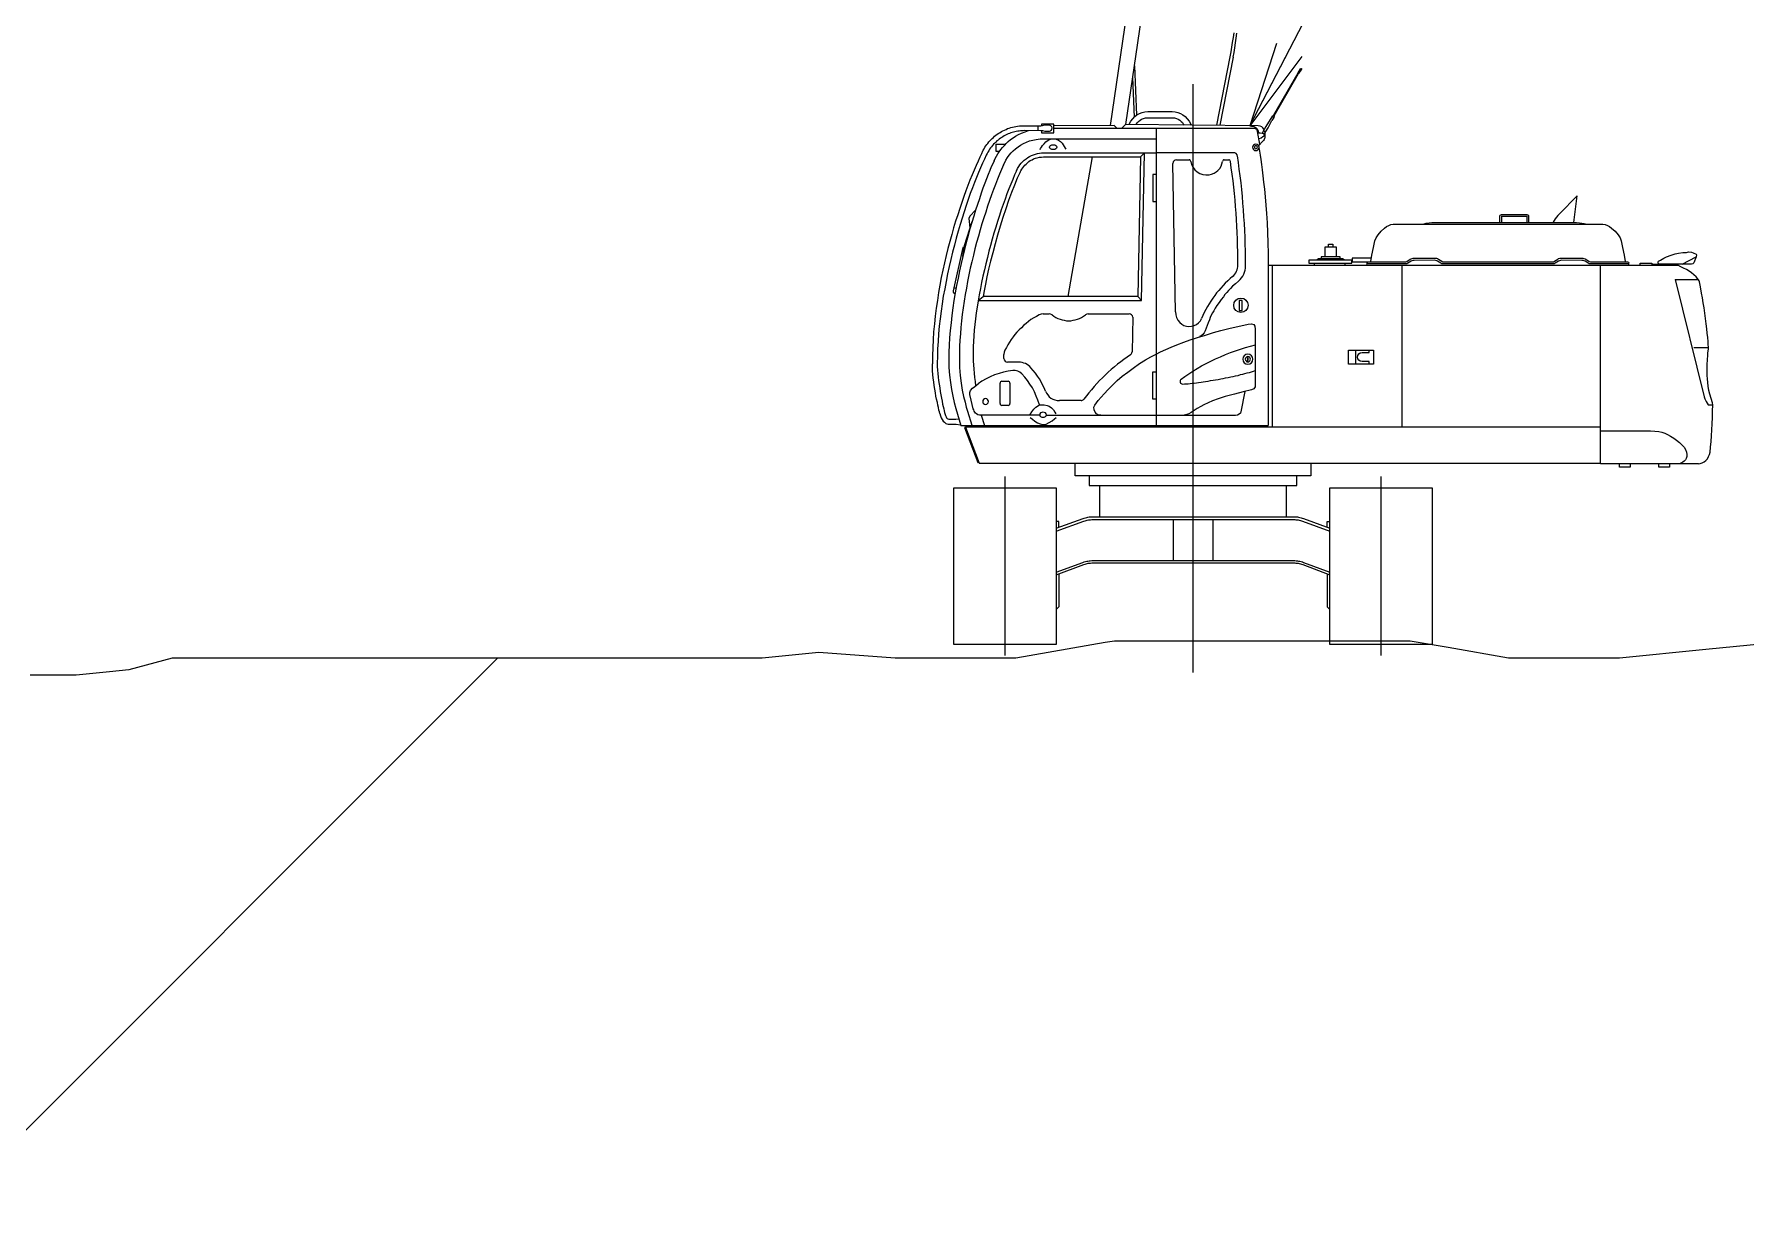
# Model space of a CAD drawing. Header units: millimetres. Extents: x -2078669 to -1085629, y -5987148 to 310365.
# Drawn here: x -1606432 to -1581395, y -384400 to -367270 of the extents above; entities that cross this region are included whole.
import ezdxf

# ---------------------------------------------------------------- set-up
doc = ezdxf.new("R2010")
doc.units = ezdxf.units.MM
doc.header["$LTSCALE"] = 500
for name, color, linetype, lineweight in [('D-BGD', 7, 'Continuous', 13), ('D-BYP-STR8', 5, 'Continuous', 25), ('D-BYP-STRA', 1, 'Continuous', 25), ('D-BYP-STRB', 5, 'Continuous', 25)]:
    doc.layers.add(name, color=color, linetype=linetype, lineweight=lineweight)
doc.styles.add('MS ゴシック', font='MS Gothic.ttf')
doc.dimstyles.new('DIM-500-F', dxfattribs={"dimscale": 500, "dimtxt": 3.5, "dimasz": 2.5, "dimexe": 0, "dimexo": 2, "dimgap": 0.8, "dimtad": 1, "dimdec": 0, "dimzin": 0, "dimdsep": 46, "dimtxsty": 'MS ゴシック', "dimblk": 'OPEN', "dimcen": 0.1, "dimclrd": 256, "dimclre": 256, "dimclrt": 256, "dimaunit": 1, "dimadec": 4, "dimazin": 0, "dimtfac": 1, "dimtdec": 0, "dimtmove": 2, "dimatfit": 3, "dimldrblk": 'OPEN', "dimfxl": 1, "dimtolj": 1, "dimtzin": 0, "dimlwd": -1, "dimlwe": -1, "dimarcsym": 2})

# ---------------------------------------------------------------- blocks, each defined once
blk = doc.blocks.new('A$Cfbd0cdc3')
at = {"layer": 'D-BYP-STRB'}
for p, q in [((10101, 10441), (10112, 10152)), ((10582, 10093), (10661, 10494)), ((10678, 10491), (10599, 10093)), ((10100, 10141), (10091, 10372)), ((10444, 6890), (10444, 10334)), ((11057, 10398), (10913, 10151)), ((10917, 10149), (11060, 10396)), ((10895, 10126), (10869, 10085)), ((10882, 10078), (10904, 10120)), ((10906, 10145), (10895, 10126)), ((10915, 10139), (10904, 10120)), ((9537, 10061), (9537, 10090)), ((9628, 10076), (10785, 10076)), ((10228, 10075), (10228, 9804)), ((10834, 9982), (10820, 10057)), ((10869, 10085), (10847, 10047)), ((10856, 10062), (10868, 10055)), ((10860, 10040), (10882, 10078)), ((9712, 9091), (9855, 9908)), ((10340, 9000), (10325, 9869)), ((10346, 9890), (10420, 9890)), ((10626, 9890), (10652, 9890)), ((10228, 9646), (10228, 8336)), ((12249, 9562), (12249, 9526)), ((12249, 9560), (12396, 9560)), ((12396, 9562), (12396, 9524)), ((13305, 9280), (13388, 9323)), ((10882, 9276), (10882, 8555)), ((10882, 9273), (13279, 9273)), ((10907, 9273), (10907, 8325)), ((11154, 9276), (11154, 9286)), ((11333, 9276), (11333, 9286)), ((11460, 9292), (11460, 9275)), ((11665, 9273), (11665, 8325)), ((12992, 9284), (12992, 9273)), ((9044, 9143), (9055, 9140)), ((13394, 9189), (13265, 9189)), ((9186, 9068), (9216, 9091)), ((10142, 9068), (10121, 9091)), ((9567, 8989), (9602, 8989)), ((9829, 8989), (10070, 8989)), ((10090, 8969), (10087, 8766)), ((9337, 8727), (9337, 8751)), ((11394, 8777), (11394, 8694)), ((13374, 8792), (13458, 8792)), ((9423, 8706), (9357, 8706)), ((9314, 8464), (9314, 8584)), ((9324, 8594), (9361, 8594)), ((9372, 8584), (9372, 8464)), ((10882, 8555), (10882, 8336)), ((9124, 8419), (9148, 8338)), ((9361, 8453), (9324, 8453)), ((9788, 8481), (9661, 8481)), ((9065, 8401), (9085, 8336)), ((9085, 8336), (10882, 8336)), ((9204, 8395), (9222, 8336)), ((9585, 8395), (10228, 8395)), ((9344, 6989), (9344, 8036)), ((11544, 6989), (11544, 8036)), ((9898, 7801), (9898, 7984)), ((10991, 7801), (10991, 7984)), ((10328, 7545), (10328, 7785)), ((10561, 7545), (10561, 7785))]:
    blk.add_line(p, q, dxfattribs=at)
for points in [[(10661, 10494), (10666, 10522), (10671, 10550), (10675, 10578), (10679, 10606), (10683, 10633)], [(10678, 10491), (10683, 10519), (10688, 10547), (10692, 10575), (10696, 10603), (10700, 10631)], [(10050, 10098), (10251, 11468)], [(10162, 11481), (9958, 10091)], [(10069, 10099), (10079, 10116), (10090, 10131), (10102, 10144), (10115, 10154), (10130, 10162), (10145, 10168), (10161, 10172), (10178, 10173), (10321, 10173), (10338, 10172), (10354, 10168), (10369, 10162), (10384, 10154), (10397, 10144), (10409, 10131), (10420, 10116), (10430, 10099), (10433, 10094)], [(10109, 10097), (10113, 10102), (10118, 10109), (10125, 10115), (10133, 10122), (10142, 10128), (10153, 10133), (10165, 10136), (10178, 10137), (10321, 10137), (10334, 10136), (10346, 10133), (10357, 10128), (10366, 10122), (10374, 10115), (10381, 10109), (10386, 10102), (10389, 10097), (10392, 10094)], [(9207, 9930), (9211, 9938), (9216, 9947), (9220, 9955), (9225, 9964), (9231, 9972), (9236, 9980), (9242, 9987), (9248, 9995), (9255, 10002), (9261, 10009), (9268, 10016), (9275, 10022), (9282, 10029), (9290, 10035), (9298, 10041), (9306, 10046), (9314, 10051), (9322, 10056), (9331, 10061), (9340, 10065), (9349, 10069), (9358, 10073), (9367, 10076), (9377, 10079), (9386, 10082), (9396, 10084), (9406, 10086), (9416, 10088), (9427, 10089), (9437, 10090), (9448, 10090), (9459, 10090), (9553, 10090), (9562, 10092), (9576, 10095), (9602, 10095), (9610, 10092), (9614, 10085), (9617, 10077), (9615, 10068), (9611, 10062), (9607, 10058), (9602, 10056), (9578, 10056), (9564, 10060), (9553, 10061), (9459, 10062), (9450, 10061), (9442, 10061), (9434, 10060), (9426, 10059), (9417, 10058), (9409, 10057), (9401, 10055), (9393, 10053), (9385, 10051), (9377, 10048), (9369, 10045), (9361, 10042), (9354, 10038), (9346, 10035), (9338, 10031), (9331, 10026), (9324, 10022), (9316, 10017), (9309, 10012), (9302, 10006), (9296, 10001), (9289, 9994), (9283, 9988), (9276, 9982), (9270, 9975), (9264, 9967), (9258, 9960), (9253, 9952), (9248, 9944), (9242, 9935), (9238, 9927), (9233, 9918)], [(9279, 9885), (9286, 9898), (9293, 9912), (9301, 9925), (9309, 9938), (9318, 9951), (9328, 9963), (9339, 9975), (9350, 9987), (9362, 9998), (9375, 10009), (9390, 10020), (9405, 10029), (9422, 10039), (9440, 10047), (9460, 10055), (9481, 10062)], [(9557, 10061), (9557, 10048), (9628, 10048), (9628, 10099), (9557, 10099), (9557, 10091)], [(9998, 10076), (9981, 10092), (9628, 10089)], [(10859, 10068), (10852, 10078), (10845, 10084), (10836, 10088), (10825, 10089), (10048, 10098), (10028, 10078)], [(10775, 10089), (10786, 10088), (10792, 10087), (10799, 10085), (10806, 10082), (10813, 10077), (10819, 10071), (10824, 10061), (10827, 10049)], [(10785, 10076), (10790, 10076), (10796, 10076), (10801, 10075), (10806, 10074), (10810, 10071), (10814, 10068), (10817, 10064), (10820, 10057)], [(10822, 10048), (10835, 10049), (10848, 10047), (10852, 10046), (10856, 10043), (10858, 10040), (10859, 10036), (10859, 10036), (10858, 10031), (10856, 10028), (10852, 10026), (10842, 10018), (10828, 10014)], [(10863, 10045), (10864, 10038), (10864, 10032), (10864, 10026), (10863, 10020), (10862, 10015), (10859, 10010), (10855, 10004), (10850, 9998), (10829, 9975)], [(9207, 9930), (9196, 9907), (9185, 9883), (9174, 9857), (9162, 9830), (9150, 9802), (9138, 9772), (9126, 9741), (9114, 9709), (9102, 9675), (9090, 9641), (9078, 9605), (9066, 9569), (9054, 9531), (9042, 9493), (9031, 9453), (9020, 9413), (9009, 9372), (8999, 9331), (8989, 9288), (8979, 9245), (8970, 9202), (8962, 9157), (8954, 9113), (8947, 9068), (8940, 9022), (8935, 8976), (8930, 8930), (8925, 8884), (8922, 8837), (8920, 8791), (8918, 8744), (8918, 8697)], [(9233, 9918), (9222, 9895), (9211, 9870), (9200, 9844), (9188, 9817), (9176, 9788), (9164, 9757), (9152, 9726), (9140, 9693), (9128, 9658), (9116, 9623), (9104, 9587), (9092, 9549), (9081, 9511), (9069, 9472), (9058, 9432), (9047, 9391), (9036, 9350), (9026, 9308), (9016, 9266), (9007, 9223), (8998, 9179), (8990, 9136), (8982, 9092), (8975, 9048), (8969, 9004), (8963, 8960), (8958, 8916), (8954, 8872), (8951, 8828), (8948, 8784), (8947, 8741), (8946, 8698)], [(9186, 9068), (10142, 9068), (10159, 9931)], [(10159, 9931), (10135, 9908), (10121, 9091), (9216, 9091)], [(9308, 9939), (9291, 9939), (9291, 9983), (9347, 9983)], [(9334, 9861), (9341, 9875), (9348, 9889), (9357, 9904), (9367, 9917), (9378, 9931), (9391, 9943), (9404, 9955), (9419, 9966), (9434, 9977), (9451, 9986), (9468, 9994), (9487, 10001), (9506, 10006), (9526, 10010), (9548, 10013), (9569, 10014), (10228, 10014)], [(9410, 9827), (9416, 9839), (9423, 9851), (9430, 9861), (9438, 9871), (9447, 9880), (9456, 9889), (9466, 9897), (9477, 9904), (9487, 9910), (9498, 9915), (9510, 9920), (9522, 9924), (9533, 9927), (9545, 9929), (9557, 9931), (9569, 9931), (10228, 9931)], [(9549, 9951), (9551, 9956), (9556, 9964), (9563, 9974), (9572, 9985), (9582, 9996), (9595, 10005), (9609, 10011), (9626, 10013), (9642, 10011), (9656, 10006), (9667, 9998), (9677, 9988), (9684, 9978), (9690, 9968), (9695, 9959), (9698, 9952)], [(10704, 9910), (10701, 9920), (10695, 9927), (10688, 9931), (10679, 9932), (10228, 9932)], [(10829, 9960), (10832, 9941), (10835, 9918), (10839, 9893), (10843, 9864), (10847, 9832), (10852, 9797), (10856, 9759), (10861, 9718), (10865, 9674), (10869, 9626), (10873, 9576), (10876, 9522), (10879, 9465), (10881, 9405), (10882, 9342), (10882, 9276)], [(9279, 9885), (9271, 9868), (9262, 9849), (9254, 9828), (9244, 9805), (9234, 9780), (9224, 9753), (9214, 9725), (9203, 9695), (9193, 9663), (9182, 9630), (9171, 9596), (9160, 9560), (9149, 9523), (9138, 9486), (9127, 9447), (9116, 9407), (9106, 9366), (9096, 9325), (9086, 9283), (9077, 9241), (9068, 9198), (9059, 9155), (9051, 9111), (9044, 9067), (9038, 9024), (9032, 8980), (9027, 8936), (9022, 8892), (9019, 8849), (9016, 8806), (9015, 8764), (9014, 8722)], [(9334, 9861), (9323, 9834), (9311, 9806), (9299, 9777), (9287, 9747), (9275, 9717), (9264, 9685), (9252, 9653), (9241, 9619), (9230, 9585), (9219, 9551), (9208, 9516), (9197, 9480), (9187, 9443), (9177, 9407), (9167, 9369), (9158, 9332), (9149, 9294), (9140, 9256), (9132, 9217), (9124, 9179), (9117, 9140), (9110, 9102), (9104, 9063), (9098, 9024), (9093, 8986), (9089, 8948), (9085, 8909), (9082, 8872), (9079, 8834), (9077, 8797), (9076, 8760), (9076, 8724)], [(9410, 9827), (9399, 9802), (9388, 9776), (9377, 9749), (9366, 9720), (9354, 9691), (9343, 9660), (9332, 9629), (9321, 9597), (9310, 9564), (9299, 9530), (9289, 9496), (9278, 9461), (9268, 9426), (9258, 9390), (9249, 9355), (9240, 9318), (9231, 9282), (9222, 9246), (9214, 9209), (9206, 9173), (9199, 9137), (9192, 9101), (9186, 9065), (9180, 9029), (9175, 8994), (9170, 8960), (9166, 8926), (9163, 8893), (9161, 8860), (9159, 8828), (9157, 8797), (9157, 8767), (9156, 8738), (9157, 8711), (9158, 8691), (9160, 8665), (9162, 8642), (9165, 8616), (9168, 8593), (9171, 8568)], [(9432, 9819), (9415, 9783), (9398, 9742), (9381, 9699), (9364, 9652), (9348, 9603), (9331, 9553), (9315, 9502), (9299, 9450), (9285, 9398), (9271, 9347), (9258, 9297), (9247, 9250), (9237, 9205), (9228, 9163), (9221, 9124), (9216, 9091)], [(9432, 9819), (9436, 9827), (9441, 9835), (9447, 9843), (9453, 9851), (9459, 9859), (9466, 9866), (9474, 9873), (9482, 9880), (9491, 9886), (9501, 9891), (9510, 9896), (9521, 9900), (9532, 9903), (9544, 9906), (9556, 9907), (9568, 9908), (10135, 9908)], [(10346, 9890), (10338, 9889), (10332, 9884), (10327, 9878), (10325, 9869)], [(10430, 9881), (10429, 9885), (10427, 9888), (10424, 9890), (10420, 9890)], [(10430, 9881), (10435, 9863), (10443, 9846), (10454, 9832), (10467, 9820), (10483, 9811), (10500, 9805), (10518, 9802), (10537, 9803), (10552, 9806), (10566, 9812), (10578, 9820), (10589, 9829), (10599, 9840), (10607, 9853), (10612, 9867), (10616, 9881)], [(10626, 9890), (10622, 9890), (10619, 9888), (10617, 9885), (10616, 9881)], [(10662, 9881), (10661, 9885), (10658, 9888), (10655, 9890), (10652, 9890)], [(10706, 9275), (10706, 9313), (10705, 9351), (10704, 9389), (10703, 9427), (10702, 9465), (10700, 9503), (10698, 9541), (10695, 9579), (10692, 9617), (10689, 9655), (10685, 9693), (10681, 9730), (10677, 9768), (10672, 9806), (10667, 9844), (10662, 9881)], [(10751, 9270), (10750, 9317), (10750, 9357), (10749, 9397), (10748, 9437), (10746, 9477), (10744, 9517), (10741, 9557), (10739, 9597), (10735, 9637), (10732, 9676), (10728, 9716), (10724, 9756), (10719, 9796), (10714, 9835), (10709, 9875), (10703, 9914)], [(12672, 9523), (12691, 9679), (12587, 9575), (12578, 9565), (12569, 9555), (12562, 9545), (12556, 9536), (12550, 9525)], [(9096, 9325), (9106, 9389), (9150, 9529)], [(9171, 9596), (9137, 9561), (9132, 9547), (9138, 9493)], [(11790, 9514), (11808, 9519), (11825, 9521), (11841, 9523), (11858, 9524), (11874, 9524), (12666, 9524), (12687, 9523), (12704, 9522), (12718, 9520), (12731, 9518), (12748, 9514)], [(12239, 9524), (12239, 9562), (12241, 9567), (12248, 9570), (12254, 9570), (12391, 9570), (12397, 9570), (12402, 9568), (12407, 9564), (12407, 9562), (12407, 9524)], [(11484, 9295), (11490, 9332), (11499, 9378), (11507, 9417), (11514, 9433), (11526, 9452), (11543, 9473), (11564, 9491), (11576, 9500), (11589, 9507), (11601, 9512), (11615, 9514), (12841, 9514), (12855, 9512), (12868, 9507), (12880, 9500), (12892, 9491), (12913, 9473), (12930, 9452), (12942, 9433), (12949, 9417), (12957, 9378), (12966, 9332), (12972, 9295)], [(9104, 9378), (9096, 9378), (9039, 9124), (9039, 9117), (9041, 9111), (9049, 9108)], [(11304, 9315), (11304, 9323), (11193, 9323), (11193, 9314)], [(11216, 9323), (11216, 9381), (11280, 9381), (11280, 9323)], [(11235, 9382), (11235, 9396), (11262, 9396), (11262, 9382)], [(11487, 9314), (11374, 9314), (11374, 9294), (11484, 9294)], [(10675, 9208), (10682, 9214), (10688, 9222), (10693, 9230), (10698, 9238), (10701, 9247), (10704, 9256), (10705, 9265), (10706, 9275)], [(10710, 9181), (10719, 9190), (10727, 9200), (10734, 9210), (10740, 9221), (10744, 9233), (10748, 9245), (10750, 9257), (10751, 9270)], [(11165, 9306), (11178, 9313), (11318, 9313), (11331, 9306)], [(13400, 8111), (12828, 8111), (12828, 9273)], [(13059, 9274), (13059, 9286), (13127, 9286), (13127, 9273)], [(13127, 9279), (13280, 9279), (13280, 9273)], [(13469, 8180), (13472, 8209), (13474, 8241), (13476, 8275), (13478, 8310), (13480, 8346), (13482, 8383), (13483, 8420), (13485, 8456), (13483, 8468), (13475, 8493), (13468, 8518), (13462, 8541), (13458, 8565), (13455, 8587), (13453, 8608), (13451, 8628), (13451, 8648), (13451, 8666), (13451, 8683), (13452, 8699), (13453, 8714), (13454, 8727), (13455, 8739), (13456, 8750), (13456, 8759), (13459, 8785), (13459, 8794), (13458, 8809), (13457, 8827), (13455, 8850), (13452, 8875), (13449, 8902), (13446, 8931), (13442, 8962), (13437, 8993), (13433, 9024), (13428, 9054), (13424, 9083), (13419, 9110), (13414, 9135), (13410, 9157), (13406, 9176), (13404, 9183), (13400, 9189), (13387, 9205), (13374, 9218), (13360, 9229), (13346, 9239), (13330, 9249), (13314, 9257), (13297, 9265), (13279, 9273)], [(10710, 9181), (10691, 9165), (10675, 9151), (10662, 9138), (10651, 9126), (10640, 9114), (10630, 9102), (10621, 9089), (10608, 9073), (10596, 9056), (10583, 9038), (10573, 9022), (10564, 9007), (10557, 8994), (10550, 8981), (10544, 8968), (10539, 8954), (10531, 8936), (10514, 8889), (10509, 8878), (10501, 8869), (10491, 8861), (10480, 8856)], [(10675, 9208), (10660, 9195), (10646, 9182), (10632, 9169), (10619, 9155), (10606, 9140), (10594, 9126), (10581, 9111), (10570, 9096), (10559, 9080), (10548, 9064), (10537, 9048), (10528, 9031), (10518, 9014), (10509, 8997), (10501, 8980), (10493, 8962)], [(13265, 9190), (13434, 8504), (13437, 8491), (13445, 8475), (13458, 8457), (13478, 8457)], [(9543, 8983), (9527, 8974), (9511, 8965), (9495, 8955), (9481, 8944), (9466, 8933), (9452, 8921), (9439, 8908), (9426, 8896), (9413, 8882), (9401, 8868), (9390, 8854), (9379, 8839), (9369, 8824), (9360, 8808), (9351, 8792), (9342, 8776)], [(9567, 8989), (9554, 8988), (9543, 8983)], [(9618, 8984), (9610, 8988), (9602, 8989)], [(9618, 8984), (9629, 8975), (9640, 8968), (9652, 8962), (9665, 8957), (9677, 8953), (9690, 8951), (9703, 8949), (9716, 8948), (9729, 8949), (9742, 8951), (9754, 8953), (9767, 8957), (9779, 8962), (9791, 8968), (9802, 8975), (9813, 8984)], [(9829, 8989), (9821, 8988), (9813, 8984)], [(10090, 8969), (10089, 8977), (10084, 8983), (10078, 8988), (10070, 8989), (10070, 8989), (10070, 8989), (10070, 8989), (10070, 8989)], [(10227, 8753), (10253, 8767), (10284, 8781), (10315, 8794), (10349, 8808), (10390, 8824), (10427, 8837), (10470, 8851), (10516, 8865), (10563, 8879), (10606, 8891), (10660, 8905), (10723, 8919), (10765, 8929), (10785, 8931), (10799, 8926), (10805, 8917), (10807, 8899), (10807, 8573), (10807, 8561), (10799, 8550), (10786, 8544), (10737, 8532), (10686, 8519), (10631, 8505), (10590, 8491), (10558, 8480), (10531, 8468), (10506, 8457), (10488, 8447), (10468, 8435), (10450, 8423), (10433, 8411), (10419, 8404), (10406, 8399), (10391, 8396), (10379, 8394)], [(10340, 9000), (10342, 8983), (10346, 8967), (10354, 8952), (10365, 8939)], [(10365, 8939), (10377, 8928), (10390, 8921), (10405, 8916), (10419, 8915), (10434, 8916), (10449, 8920), (10463, 8926), (10475, 8936)], [(10475, 8936), (10481, 8942), (10486, 8948), (10490, 8955), (10493, 8962)], [(9014, 8722), (9015, 8675), (9018, 8630), (9023, 8588), (9030, 8547), (9037, 8508), (9046, 8471), (9055, 8435), (9065, 8401)], [(9076, 8724), (9077, 8675), (9081, 8628), (9086, 8584), (9093, 8543), (9101, 8506), (9109, 8472), (9116, 8443), (9124, 8419)], [(9342, 8776), (9338, 8764), (9337, 8751)], [(9337, 8727), (9338, 8719), (9343, 8712), (9349, 8708), (9357, 8706)], [(10078, 8750), (10058, 8736), (10039, 8722), (10020, 8708), (10001, 8694), (9983, 8679), (9965, 8663), (9947, 8648), (9930, 8631), (9913, 8615), (9896, 8598), (9880, 8581), (9864, 8563), (9849, 8545), (9834, 8527), (9819, 8509), (9805, 8490)], [(9862, 8442), (9868, 8455), (9889, 8481), (9923, 8520), (9946, 8546), (9974, 8573), (10000, 8598), (10029, 8625), (10061, 8648), (10092, 8671), (10129, 8698), (10165, 8719), (10197, 8737), (10227, 8753)], [(10078, 8750), (10081, 8753), (10084, 8757), (10086, 8761), (10087, 8766)], [(10373, 8606), (10395, 8622), (10418, 8638), (10442, 8653), (10467, 8669), (10493, 8684), (10520, 8698), (10547, 8712), (10575, 8725), (10604, 8738), (10633, 8751), (10662, 8762), (10692, 8773), (10721, 8783), (10750, 8792), (10779, 8800), (10808, 8807)], [(11473, 8694), (11473, 8710), (11432, 8710), (11422, 8712), (11414, 8717), (11408, 8726), (11406, 8736), (11408, 8746), (11414, 8754), (11422, 8760), (11432, 8762), (11473, 8762), (11473, 8778)], [(8961, 8405), (8959, 8415), (8956, 8426), (8953, 8440), (8950, 8455), (8947, 8471), (8943, 8489), (8939, 8508), (8936, 8527), (8932, 8548), (8929, 8569), (8926, 8591), (8923, 8612), (8921, 8634), (8919, 8655), (8918, 8676), (8918, 8697)], [(8946, 8698), (8946, 8680), (8948, 8660), (8949, 8640), (8952, 8619), (8954, 8598), (8957, 8577), (8961, 8556), (8964, 8535), (8968, 8515), (8971, 8496), (8975, 8478), (8978, 8461), (8982, 8446), (8984, 8432), (8987, 8421), (8989, 8412)], [(9388, 8657), (9361, 8653), (9334, 8647), (9308, 8640), (9282, 8631), (9257, 8620), (9232, 8608), (9208, 8595), (9185, 8579)], [(9441, 8638), (9430, 8647), (9417, 8653), (9403, 8657), (9388, 8657)], [(9495, 8673), (9488, 8681), (9480, 8687), (9472, 8693), (9462, 8698), (9453, 8701), (9443, 8704), (9433, 8706), (9423, 8706)], [(9544, 8457), (9535, 8484), (9526, 8508), (9515, 8532), (9503, 8555), (9489, 8577), (9474, 8598), (9458, 8618), (9441, 8638)], [(9580, 8536), (9572, 8555), (9563, 8573), (9554, 8591), (9544, 8608), (9533, 8625), (9521, 8642), (9508, 8658), (9495, 8673)], [(10228, 8490), (10207, 8490), (10207, 8649), (10228, 8649)], [(10384, 8578), (10393, 8579), (10404, 8579), (10415, 8580), (10426, 8581), (10438, 8583), (10450, 8584), (10463, 8586), (10476, 8587), (10490, 8589), (10503, 8591), (10517, 8593), (10532, 8595), (10546, 8598), (10561, 8600), (10575, 8603), (10590, 8605), (10605, 8608), (10620, 8611), (10634, 8614), (10649, 8617), (10664, 8620), (10678, 8623), (10692, 8626), (10707, 8629), (10720, 8633), (10734, 8636), (10747, 8639), (10760, 8643), (10773, 8646), (10785, 8650), (10796, 8654), (10807, 8657)], [(9547, 8395), (9207, 8395), (9194, 8396), (9184, 8398), (9177, 8403), (9171, 8408), (9166, 8414), (9162, 8420), (9160, 8427), (9157, 8433), (9150, 8458), (9144, 8484), (9137, 8516), (9137, 8528), (9141, 8541), (9153, 8553), (9166, 8564), (9185, 8579)], [(9324, 8594), (9320, 8593), (9317, 8591), (9315, 8588), (9314, 8584)], [(9372, 8584), (9371, 8588), (9369, 8591), (9365, 8593), (9361, 8594)], [(9580, 8536), (9586, 8524), (9593, 8514), (9602, 8504), (9612, 8496), (9623, 8490), (9635, 8485), (9648, 8482), (9661, 8481)], [(10747, 8534), (10723, 8415), (10720, 8408), (10714, 8401), (10703, 8395), (10691, 8394), (10230, 8394)], [(10373, 8606), (10370, 8602), (10367, 8598), (10367, 8593), (10367, 8589), (10369, 8584), (10373, 8581), (10378, 8579), (10384, 8578)], [(9314, 8464), (9315, 8459), (9317, 8456), (9320, 8454), (9324, 8453)], [(9361, 8453), (9365, 8454), (9369, 8456), (9371, 8459), (9372, 8464)], [(9491, 8400), (9499, 8416), (9512, 8431), (9523, 8442), (9538, 8452), (9549, 8456), (9560, 8457), (9573, 8456), (9589, 8453), (9602, 8449), (9615, 8439), (9626, 8427), (9634, 8414), (9640, 8404)], [(9788, 8481), (9793, 8482), (9797, 8484), (9801, 8486), (9805, 8490)], [(9903, 8395), (9892, 8395), (9879, 8403), (9871, 8413), (9864, 8427), (9862, 8442)], [(8961, 8405), (8965, 8392), (8970, 8380), (8975, 8370), (8982, 8361), (8988, 8354), (8996, 8348), (9003, 8345), (9011, 8344), (9057, 8344), (9083, 8339)], [(8989, 8412), (8991, 8406), (8993, 8399), (8995, 8393), (8998, 8386), (9001, 8381), (9005, 8377), (9009, 8374), (9014, 8373), (9055, 8373), (9073, 8375)], [(9112, 8325), (9106, 8323), (9184, 8118), (9190, 8120)], [(12828, 8325), (9112, 8325), (9192, 8115), (12828, 8115)], [(9490, 8383), (9504, 8372), (9517, 8361), (9533, 8351), (9549, 8345), (9562, 8342), (9583, 8344), (9602, 8353), (9619, 8363), (9632, 8374), (9643, 8383)], [(12828, 8305), (13087, 8305), (13119, 8304), (13146, 8303), (13168, 8300), (13186, 8296), (13203, 8290), (13219, 8282), (13237, 8272), (13256, 8261), (13273, 8249), (13290, 8236), (13304, 8222), (13316, 8208), (13325, 8194), (13331, 8180), (13333, 8166), (13332, 8153), (13329, 8142), (13324, 8134), (13317, 8127), (13310, 8121), (13302, 8117), (13294, 8113), (13285, 8111)], [(11133, 8115), (11133, 8041), (9754, 8041), (9754, 8115)], [(13400, 8111), (13411, 8112), (13423, 8116), (13434, 8122), (13444, 8131), (13453, 8141), (13460, 8153), (13465, 8166), (13469, 8180)], [(9836, 8041), (9836, 7984), (11051, 7984), (11051, 8041)], [(13001, 8111), (13001, 8092), (12938, 8092), (12938, 8110)], [(13232, 8111), (13232, 8092), (13169, 8092), (13169, 8110)], [(9643, 7734), (9800, 7791), (9807, 7793), (9814, 7795), (9821, 7797), (9828, 7798), (9835, 7800), (9842, 7800), (9850, 7801), (9857, 7801), (11032, 7801), (11039, 7801), (11047, 7800), (11054, 7800), (11061, 7798), (11068, 7797), (11075, 7795), (11082, 7793), (11089, 7791), (11243, 7734)], [(9643, 7717), (9805, 7776), (9811, 7778), (9818, 7780), (9824, 7781), (9831, 7783), (9837, 7784), (9844, 7784), (9850, 7785), (9857, 7785), (11032, 7785), (11039, 7785), (11045, 7784), (11052, 7784), (11058, 7783), (11065, 7781), (11071, 7780), (11078, 7778), (11084, 7776), (11243, 7717)], [(9658, 7740), (9658, 7773), (9643, 7773)], [(11228, 7740), (11228, 7773), (11243, 7773)], [(9643, 7476), (9799, 7534), (9806, 7537), (9813, 7539), (9821, 7541), (9828, 7542), (9835, 7543), (9842, 7544), (9850, 7545), (9857, 7545), (11032, 7545), (11039, 7545), (11047, 7544), (11054, 7543), (11061, 7542), (11068, 7541), (11076, 7539), (11083, 7537), (11090, 7534), (11243, 7476)], [(9643, 7461), (9804, 7521), (9811, 7524), (9817, 7526), (9824, 7527), (9830, 7529), (9837, 7530), (9844, 7530), (9850, 7531), (9857, 7531), (11032, 7531), (11039, 7531), (11045, 7530), (11052, 7530), (11059, 7529), (11065, 7527), (11072, 7526), (11078, 7524), (11085, 7521), (11243, 7461)], [(9658, 7467), (9658, 7273), (9643, 7258)], [(11228, 7467), (11228, 7273), (11243, 7258)]]:
    blk.add_lwpolyline(points, dxfattribs=at)
for points in [[(11077, 10421), (11061, 10395), (11056, 10398), (11071, 10425), (11074, 10426), (11077, 10425), (11077, 10421)], [(10905, 10145), (10913, 10152), (10918, 10148), (10916, 10139), (10905, 10145)], [(9647, 9965), (9645, 9959), (9640, 9954), (9634, 9951), (9626, 9950), (9617, 9951), (9610, 9954), (9606, 9959), (9604, 9965), (9606, 9970), (9610, 9975), (9617, 9978), (9626, 9979), (9634, 9978), (9640, 9975), (9645, 9970), (9647, 9965), (9647, 9965)], [(10830, 9964), (10828, 9971), (10824, 9977), (10818, 9981), (10811, 9983), (10803, 9981), (10797, 9977), (10793, 9971), (10792, 9964), (10793, 9956), (10797, 9950), (10803, 9946), (10811, 9945), (10818, 9946), (10824, 9950), (10828, 9956), (10830, 9964), (10830, 9964)], [(10820, 9964), (10819, 9967), (10817, 9970), (10814, 9972), (10811, 9973), (10807, 9972), (10805, 9970), (10803, 9967), (10802, 9964), (10803, 9960), (10805, 9958), (10807, 9956), (10811, 9955), (10814, 9956), (10817, 9958), (10819, 9960), (10820, 9964), (10820, 9964)], [(10230, 9646), (10230, 9804), (10207, 9804), (10207, 9646), (10230, 9646)], [(11906, 9282), (11899, 9282), (11893, 9285), (11874, 9298), (11869, 9300), (11862, 9302), (11855, 9303), (11737, 9302), (11731, 9302), (11724, 9300), (11719, 9297), (11700, 9285), (11694, 9282), (11687, 9281), (11470, 9281), (11464, 9283), (11463, 9287), (11465, 9292), (11470, 9293), (11681, 9293), (11688, 9294), (11695, 9296), (11714, 9309), (11719, 9311), (11726, 9313), (11732, 9314), (11861, 9314), (11867, 9314), (11874, 9312), (11879, 9309), (11898, 9297), (11904, 9294), (11911, 9293), (12545, 9293), (12552, 9294), (12558, 9297), (12577, 9309), (12582, 9312), (12589, 9314), (12595, 9314), (12724, 9314), (12730, 9313), (12737, 9311), (12742, 9309), (12761, 9296), (12768, 9294), (12775, 9293), (12986, 9293), (12991, 9292), (12993, 9287), (12992, 9283), (12986, 9281), (12769, 9281), (12762, 9282), (12756, 9285), (12737, 9297), (12732, 9300), (12725, 9302), (12719, 9302), (12601, 9303), (12594, 9302), (12587, 9300), (12582, 9298), (12563, 9285), (12557, 9282), (12550, 9282), (11906, 9282)], [(13360, 9280), (13171, 9280), (13165, 9286), (13165, 9293), (13167, 9297), (13178, 9303), (13198, 9315), (13214, 9323), (13240, 9333), (13265, 9340), (13283, 9344), (13309, 9348), (13331, 9349), (13342, 9351), (13360, 9350), (13370, 9347), (13387, 9339), (13390, 9334), (13388, 9322), (13373, 9288), (13368, 9282), (13360, 9280)], [(11121, 9286), (11373, 9286), (11373, 9303), (11121, 9303), (11121, 9286)], [(10766, 9039), (10762, 9022), (10753, 9009), (10740, 9000), (10723, 8996), (10707, 9000), (10693, 9009), (10684, 9022), (10681, 9039), (10684, 9055), (10693, 9069), (10707, 9078), (10723, 9081), (10740, 9078), (10753, 9069), (10762, 9055), (10766, 9039), (10766, 9039)], [(10713, 9009), (10730, 9009), (10730, 9068), (10713, 9068), (10713, 9009)], [(10735, 8724), (10737, 8712), (10743, 8703), (10753, 8696), (10764, 8694), (10776, 8696), (10785, 8703), (10792, 8712), (10794, 8724), (10792, 8735), (10785, 8744), (10776, 8751), (10764, 8753), (10753, 8751), (10743, 8744), (10737, 8735), (10735, 8724), (10735, 8724)], [(10749, 8724), (10750, 8718), (10754, 8713), (10758, 8709), (10764, 8708), (10770, 8709), (10775, 8713), (10778, 8718), (10780, 8724), (10778, 8729), (10775, 8734), (10770, 8738), (10764, 8739), (10758, 8738), (10754, 8734), (10750, 8729), (10749, 8724), (10749, 8724)], [(10762, 8716), (10766, 8716), (10766, 8731), (10762, 8731), (10762, 8716)], [(11353, 8694), (11353, 8777), (11500, 8777), (11500, 8694), (11353, 8694)], [(9246, 8476), (9245, 8482), (9241, 8488), (9236, 8491), (9229, 8493), (9223, 8491), (9218, 8488), (9214, 8482), (9213, 8476), (9214, 8469), (9218, 8464), (9223, 8460), (9229, 8459), (9236, 8460), (9241, 8464), (9245, 8469), (9246, 8476), (9246, 8476)], [(9546, 8398), (9547, 8392), (9551, 8388), (9558, 8385), (9565, 8384), (9573, 8385), (9580, 8388), (9584, 8392), (9585, 8398), (9584, 8404), (9580, 8409), (9573, 8412), (9565, 8413), (9558, 8412), (9551, 8409), (9547, 8404), (9546, 8398), (9546, 8398)], [(9643, 7054), (9044, 7054), (9044, 7970), (9643, 7970), (9643, 7054), (9643, 7054), (9643, 7054)], [(11843, 7054), (11243, 7054), (11243, 7970), (11843, 7970), (11843, 7054), (11843, 7054), (11843, 7054)]]:
    blk.add_lwpolyline(points, close=True, dxfattribs=at)
blk = doc.blocks.new('_Open')
at = {"color": 0, "linetype": 'ByBlock', "lineweight": -2}
for p, q in [((-1, 0.167), (0, 0)), ((-1, -0.167), (0, 0)), ((0, 0), (-1, 0))]:
    blk.add_line(p, q, dxfattribs=at)

msp = doc.modelspace()

# ---------------------------------------------------------------- linework, layer by layer
at = {"layer": 'D-BGD', "linetype": 'Continuous', "lineweight": 13, "elevation": 708000}
msp.add_lwpolyline([(-1580732.9, -376149.6), (-1581980.2, -376273.9), (-1583241.4, -376399.6), (-1583421.9, -376399.6), (-1583665.9, -376399.6), (-1584863.7, -376399.6), (-1585749.9, -376246), (-1586305.4, -376149.6), (-1587056.2, -376149.6), (-1587747.2, -376149.6), (-1588258.5, -376149.6), (-1589188.9, -376149.6), (-1590446.5, -376149.6), (-1590630.7, -376149.6), (-1590767, -376173.3), (-1592072.4, -376399.6), (-1593275.5, -376399.6), (-1593514.2, -376399.6), (-1593836.8, -376399.6), (-1594955.9, -376317.1), (-1595784, -376399.6), (-1596397.7, -376399.6), (-1597227.1, -376399.6), (-1597839.4, -376399.6), (-1598292.5, -376399.6), (-1599281.2, -376399.6), (-1599835.9, -376399.6), (-1600722.9, -376399.6), (-1600801, -376399.6), (-1602164.7, -376399.6), (-1603309.5, -376399.6), (-1603498.1, -376399.6), (-1603606.4, -376399.6), (-1604413.6, -376399.6), (-1605048.2, -376572.9), (-1605329.1, -376600.9), (-1605818, -376649.6), (-1606489.9, -376649.6)], dxfattribs=at)
at = {"layer": 'D-BYP-STRA', "ltscale": 1500, "elevation": 708000}
msp.add_lwpolyline([(-1599654.4, -376399.6), (-1607654.4, -384399.6), (-1613507, -384399.6), (-1613757, -384149.6), (-1620653.4, -384149.6), (-1630536.6, -374266.4)], dxfattribs=at)

# ---------------------------------------------------------------- block references
at = {"layer": 'D-BYP-STR8', "xscale": 2.5, "yscale": 2.5, "zscale": 2.5}
msp.add_blockref('A$Cfbd0cdc3', (-1615588.6, -393834.2, 708000), dxfattribs=at)

# ---------------------------------------------------------------- leaders
at = {"layer": 'D-BYP-STR8'}
msp.add_leader([(-1588650, -368610.5, 708000), (-1579800.4, -351553.5, 708000)], dimstyle='DIM-500-F', dxfattribs=at)

doc.saveas('drawing.dxf')
